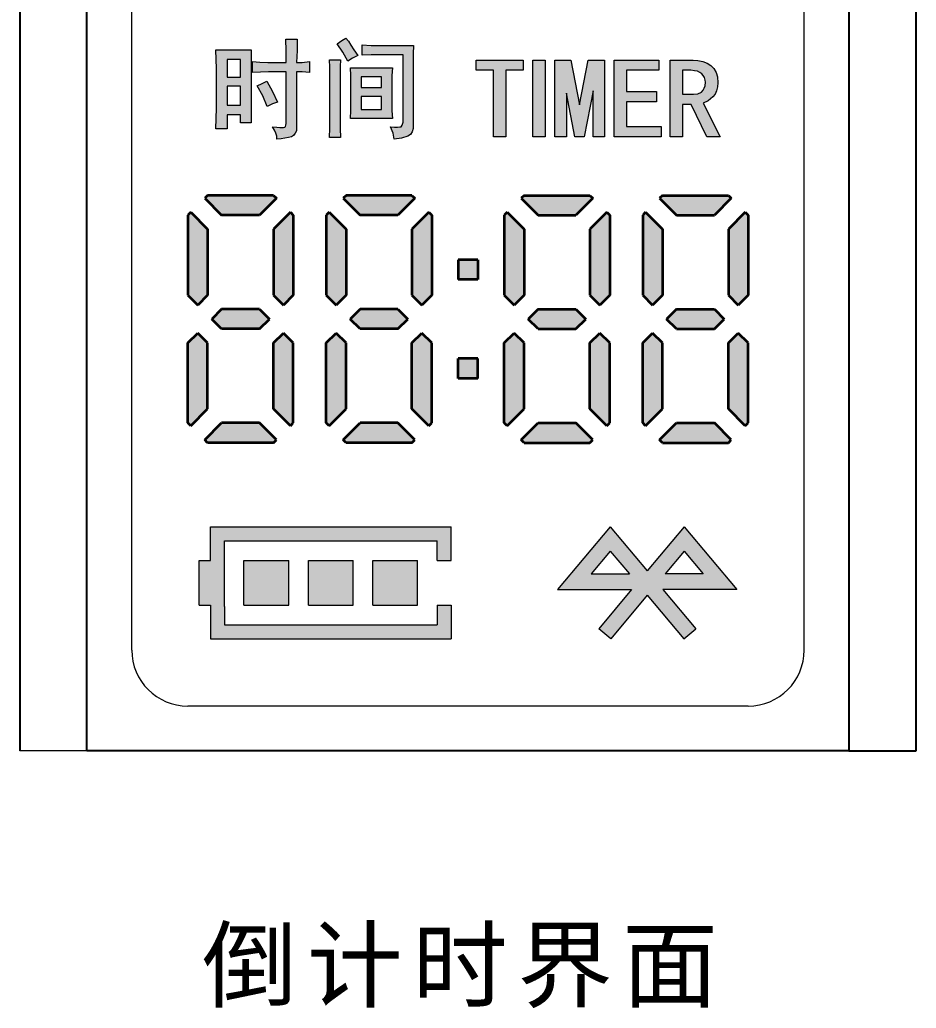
# Model space of a CAD drawing. Header units: millimetres. Extents: x -13 to 383, y -156 to 81.
# Drawn here: x 367.15 to 383.15, y 16.06 to 33.69 of the extents above; entities that cross this region are included whole.
import ezdxf

# ---------------------------------------------------------------- set-up
doc = ezdxf.new("R2010")
doc.units = ezdxf.units.MM
doc.header["$LTSCALE"] = 0.5
doc.linetypes.add('虚线', pattern=[2, 1, -1])
doc.layers.get('0').update_dxf_attribs({"lineweight": 18})
doc.layers.add('尺寸线层', color=3, linetype='Continuous', lineweight=18)
doc.layers.add('粗实线层', color=7, linetype='Continuous', lineweight=35)
doc.styles.add('标准', font='', dxfattribs={"width": 0.667})
doc.styles.get('标准').set_extended_font_data('宋体')

msp = doc.modelspace()

# ---------------------------------------------------------------- hatches: boundary and pattern name
at = {"linetype": 'Continuous', "ltscale": 0.5}
msp.add_hatch(color=8, dxfattribs=at).paths.add_polyline_path([(370.555, 24.049), (370.555, 24.507), (370.555, 24.648), (374.855, 24.648), (374.855, 24.049), (374.605, 24.049), (374.605, 24.398), (370.805, 24.398), (370.805, 23.225), (370.805, 22.9), (374.605, 22.9), (374.605, 23.249), (374.855, 23.249), (374.855, 22.65), (370.555, 22.65), (370.555, 23.249), (370.355, 23.249), (370.355, 24.049)], flags=0)
h = msp.add_hatch(color=8, dxfattribs=at)
h.paths.add_polyline_path([(377.693, 24.214), (377.693, 24.275), (377.693, 24.649), (378.353, 23.862), (379.014, 24.649), (379.014, 24.214), (378.674, 23.809), (379.014, 23.809), (379.014, 23.529), (378.633, 23.529), (379.014, 23.075), (379.014, 22.656), (379.006, 22.649), (378.353, 23.427), (377.701, 22.649), (377.693, 22.656), (377.693, 23.075), (378.074, 23.529), (377.693, 23.529), (377.693, 23.809), (378.033, 23.809)], flags=0)
h.paths.add_polyline_path([(379.353, 23.809), (379.335, 23.831), (379.014, 24.214), (379.014, 24.649), (379.953, 23.529), (379.014, 23.529), (379.014, 23.809)], flags=0)
h.paths.add_polyline_path([(376.753, 23.529), (376.898, 23.701), (377.693, 24.649), (377.693, 24.214), (377.354, 23.809), (377.693, 23.809), (377.693, 23.529)], flags=0)
h.paths.add_polyline_path([(377.486, 22.829), (377.498, 22.842), (377.693, 23.075), (377.693, 22.656)], flags=0)
h.paths.add_polyline_path([(379.014, 22.656), (379.014, 22.828), (379.014, 23.075), (379.22, 22.829)], flags=0)
h = msp.add_hatch(color=8, dxfattribs=at)
h.paths.add_polyline_path([(373.455, 23.249), (373.455, 23.758), (373.455, 24.049), (374.255, 24.049), (374.255, 23.249)], flags=0)
h.paths.add_polyline_path([(372.305, 23.249), (372.305, 23.606), (372.305, 24.049), (373.105, 24.049), (373.105, 23.249)], flags=0)
h.paths.add_polyline_path([(371.155, 23.249), (371.155, 23.584), (371.155, 24.049), (371.955, 24.049), (371.955, 23.249)], flags=0)
at = {"layer": '粗实线层', "linetype": 'Continuous'}
h = msp.add_hatch(color=8, dxfattribs=at)
h.paths.add_polyline_path([(371.909, 32.931), (371.909, 33.086), (371.909, 33.138), (371.902, 33.346), (372.102, 33.346), (372.102, 33.146), (372.094, 32.931), (372.194, 32.931), (372.325, 32.946), (372.325, 32.753), (372.194, 32.761), (372.094, 32.761), (372.094, 31.768), (372.094, 31.714), (372.071, 31.668), (372.04, 31.629), (372.002, 31.606), (371.948, 31.591), (371.886, 31.583), (371.817, 31.568), (371.74, 31.56), (371.74, 31.614), (371.725, 31.668), (371.701, 31.722), (371.663, 31.783), (371.74, 31.776), (371.794, 31.768), (371.84, 31.768), (371.863, 31.768), (371.886, 31.776), (371.894, 31.791), (371.902, 31.814), (371.909, 31.845), (371.909, 32.761), (371.594, 32.761), (371.309, 32.753), (371.309, 32.946), (371.44, 32.938), (371.578, 32.931), (371.74, 32.931)], flags=0)
h.paths.add_polyline_path([(371.494, 32.338), (371.469, 32.382), (371.393, 32.515), (371.478, 32.553), (371.563, 32.599), (371.663, 32.415), (371.755, 32.222), (371.663, 32.191), (371.571, 32.145)], flags=0)
h.paths.add_polyline_path([(371.093, 32.669), (371.093, 32.941), (371.093, 32.984), (370.958, 32.984), (370.958, 33.154), (371.286, 33.154), (371.286, 33.008), (371.286, 32.846), (371.286, 32.676), (371.286, 32.484), (371.286, 32.291), (371.286, 32.13), (371.286, 31.983), (371.286, 31.853), (371.093, 31.853), (371.093, 31.999), (370.958, 31.999), (370.958, 32.168), (371.093, 32.168), (371.093, 32.507), (370.958, 32.507), (370.958, 32.669)], flags=0)
h.paths.add_polyline_path([(370.662, 32.815), (370.658, 32.997), (370.654, 33.154), (370.958, 33.154), (370.958, 32.984), (370.854, 32.984), (370.854, 32.669), (370.958, 32.669), (370.958, 32.507), (370.854, 32.507), (370.854, 32.168), (370.958, 32.168), (370.958, 31.999), (370.854, 31.999), (370.854, 31.745), (370.654, 31.745), (370.662, 32.114), (370.662, 32.469)], flags=0)
h = msp.add_hatch(color=8, dxfattribs=at)
h.paths.add_polyline_path([(373.445, 32.676), (373.445, 32.706), (373.445, 32.838), (373.804, 32.838), (373.796, 32.7), (373.796, 32.576), (373.796, 32.184), (373.796, 32.068), (373.804, 31.93), (373.445, 31.93), (373.445, 32.091), (373.611, 32.091), (373.611, 32.322), (373.445, 32.322), (373.445, 32.484), (373.611, 32.484), (373.611, 32.676)], flags=0)
h.paths.add_polyline_path([(373.064, 32.576), (373.064, 32.7), (373.057, 32.838), (373.445, 32.838), (373.445, 32.676), (373.249, 32.676), (373.249, 32.484), (373.445, 32.484), (373.445, 32.322), (373.249, 32.322), (373.249, 32.091), (373.445, 32.091), (373.445, 31.93), (373.057, 31.93), (373.064, 32.076), (373.064, 32.191)], flags=0)
h.paths.add_polyline_path([(373.01, 32.954), (372.927, 33.1), (372.918, 33.115), (372.818, 33.262), (372.903, 33.323), (372.972, 33.362), (373.018, 33.308), (373.064, 33.239), (373.118, 33.154), (373.188, 33.054), (373.095, 33.008)], flags=0)
h.paths.add_polyline_path([(373.265, 33.061), (373.265, 33.142), (373.265, 33.246), (373.426, 33.231), (373.445, 33.231), (373.445, 33.069), (373.426, 33.069)], flags=0)
h.paths.add_polyline_path([(373.445, 33.069), (373.445, 33.135), (373.445, 33.231), (373.588, 33.231), (374.181, 33.231), (374.173, 33.085), (374.173, 32.931), (374.173, 31.829), (374.173, 31.752), (374.158, 31.691), (374.127, 31.645), (374.081, 31.614), (373.965, 31.583), (373.834, 31.56), (373.819, 31.668), (373.773, 31.783), (373.842, 31.776), (373.896, 31.776), (373.934, 31.783), (373.958, 31.783), (373.981, 31.814), (373.996, 31.868), (373.996, 33.069), (373.596, 33.069)], flags=0)
h.paths.add_polyline_path([(372.687, 31.922), (372.687, 32.686), (372.687, 32.7), (372.687, 32.846), (372.679, 32.977), (372.88, 32.977), (372.872, 32.861), (372.872, 32.746), (372.872, 31.914), (372.872, 31.752), (372.88, 31.591), (372.679, 31.591), (372.687, 31.76)], flags=0)
h = msp.add_hatch(color=8, dxfattribs=at)
h.paths.add_polyline_path([(379.384, 32.514), (379.391, 32.572), (379.392, 32.577), (379.384, 32.617), (379.376, 32.664), (379.352, 32.696), (379.329, 32.728), (379.289, 32.751), (379.25, 32.775), (379.194, 32.783), (379.171, 32.786), (379.171, 32.972), (379.258, 32.965), (379.344, 32.949), (379.423, 32.917), (379.487, 32.878), (379.542, 32.822), (379.582, 32.751), (379.605, 32.672), (379.613, 32.57), (379.605, 32.498), (379.589, 32.427), (379.566, 32.364), (379.526, 32.317), (379.439, 32.246), (379.352, 32.206), (379.653, 31.606), (379.416, 31.606), (379.171, 32.116), (379.171, 32.364), (379.179, 32.364), (379.258, 32.372), (379.321, 32.404), (379.352, 32.435), (379.368, 32.475)], flags=0)
h.paths.add_polyline_path([(378.76, 31.606), (378.76, 32.282), (378.76, 32.972), (379.171, 32.972), (379.171, 32.786), (379.131, 32.791), (378.981, 32.791), (378.981, 32.364), (379.171, 32.364), (379.171, 32.116), (379.139, 32.182), (378.981, 32.182), (378.981, 31.606)], flags=0)
h.paths.add_polyline_path([(377.764, 31.606), (377.764, 32.292), (377.764, 32.972), (378.562, 32.972), (378.562, 32.791), (377.985, 32.791), (377.985, 32.411), (378.515, 32.411), (378.515, 32.23), (377.985, 32.23), (377.985, 31.787), (378.602, 31.787), (378.602, 31.606)], flags=0)
h.paths.add_polyline_path([(377.385, 31.606), (377.385, 32.364), (377.385, 32.423), (377.374, 32.364), (377.227, 31.606), (377.061, 31.606), (376.914, 32.364), (376.911, 32.382), (376.914, 32.364), (376.911, 31.606), (376.706, 31.606), (376.706, 32.364), (376.706, 32.972), (376.99, 32.972), (377.107, 32.364), (377.144, 32.173), (377.181, 32.364), (377.298, 32.972), (377.59, 32.972), (377.59, 31.606)], flags=0)
h.paths.add_polyline_path([(376.311, 31.606), (376.311, 32.396), (376.311, 32.972), (376.532, 32.972), (376.532, 31.606)], flags=0)
h.paths.add_polyline_path([(375.608, 31.606), (375.608, 32.427), (375.608, 32.791), (375.3, 32.791), (375.3, 32.972), (376.137, 32.972), (376.137, 32.791), (375.829, 32.791), (375.829, 31.606)], flags=0)
h = msp.add_hatch(color=8, dxfattribs=at)
h.paths.add_polyline_path([(370.756, 30.207), (370.491, 30.472), (370.455, 30.508), (370.506, 30.56), (371.683, 30.56), (371.735, 30.508), (371.433, 30.207)], flags=0)
h.paths.add_polyline_path([(371.683, 28.78), (371.683, 29.749), (371.683, 29.957), (371.984, 30.259), (372.036, 30.207), (372.036, 28.78), (371.859, 28.604)], flags=0)
h.paths.add_polyline_path([(370.756, 28.178), (370.666, 28.267), (370.579, 28.354), (370.756, 28.531), (371.433, 28.531), (371.61, 28.354), (371.433, 28.178)], flags=0)
h.paths.add_polyline_path([(370.153, 28.78), (370.153, 29.352), (370.153, 30.207), (370.205, 30.259), (370.506, 29.957), (370.506, 28.78), (370.33, 28.604)], flags=0)
h.paths.add_polyline_path([(370.153, 26.501), (370.153, 27.516), (370.153, 27.928), (370.33, 28.105), (370.506, 27.928), (370.506, 26.751), (370.205, 26.449)], flags=0)
h.paths.add_polyline_path([(370.455, 26.2), (370.629, 26.374), (370.756, 26.501), (371.433, 26.501), (371.735, 26.2), (371.683, 26.148), (370.506, 26.148)], flags=0)
h.paths.add_polyline_path([(371.683, 26.751), (371.683, 27.012), (371.683, 27.928), (371.859, 28.105), (372.036, 27.928), (372.036, 26.501), (371.984, 26.449)], flags=0)
h = msp.add_hatch(color=8, dxfattribs=at)
h.paths.add_polyline_path([(373.227, 30.207), (372.961, 30.472), (372.925, 30.508), (372.977, 30.56), (374.153, 30.56), (374.205, 30.508), (373.904, 30.207)], flags=0)
h.paths.add_polyline_path([(374.153, 28.78), (374.153, 29.749), (374.153, 29.957), (374.455, 30.259), (374.506, 30.207), (374.506, 28.78), (374.33, 28.604)], flags=0)
h.paths.add_polyline_path([(373.227, 28.178), (373.137, 28.267), (373.05, 28.354), (373.227, 28.531), (373.904, 28.531), (374.08, 28.354), (373.904, 28.178)], flags=0)
h.paths.add_polyline_path([(372.624, 28.78), (372.624, 29.352), (372.624, 30.207), (372.676, 30.259), (372.977, 29.957), (372.977, 28.78), (372.801, 28.604)], flags=0)
h.paths.add_polyline_path([(372.624, 26.501), (372.624, 27.516), (372.624, 27.928), (372.801, 28.105), (372.977, 27.928), (372.977, 26.751), (372.676, 26.449)], flags=0)
h.paths.add_polyline_path([(372.925, 26.2), (373.099, 26.374), (373.227, 26.501), (373.904, 26.501), (374.205, 26.2), (374.153, 26.148), (372.977, 26.148)], flags=0)
h.paths.add_polyline_path([(374.153, 26.751), (374.153, 27.012), (374.153, 27.928), (374.33, 28.105), (374.506, 27.928), (374.506, 26.501), (374.455, 26.449)], flags=0)
h = msp.add_hatch(color=8, dxfattribs=at)
h.paths.add_polyline_path([(377.08, 30.207), (377.346, 30.472), (377.382, 30.508), (377.33, 30.56), (376.153, 30.56), (376.102, 30.508), (376.403, 30.207)], flags=0)
h.paths.add_polyline_path([(376.153, 28.78), (376.153, 29.749), (376.153, 29.957), (375.852, 30.259), (375.801, 30.207), (375.801, 28.78), (375.977, 28.604)], flags=0)
h.paths.add_polyline_path([(377.08, 28.178), (377.17, 28.267), (377.257, 28.354), (377.08, 28.531), (376.403, 28.531), (376.227, 28.354), (376.403, 28.178)], flags=0)
h.paths.add_polyline_path([(377.683, 28.78), (377.683, 29.352), (377.683, 30.207), (377.631, 30.259), (377.33, 29.957), (377.33, 28.78), (377.506, 28.604)], flags=0)
h.paths.add_polyline_path([(377.683, 26.501), (377.683, 27.516), (377.683, 27.928), (377.506, 28.105), (377.33, 27.928), (377.33, 26.751), (377.631, 26.449)], flags=0)
h.paths.add_polyline_path([(377.382, 26.2), (377.208, 26.374), (377.08, 26.501), (376.403, 26.501), (376.102, 26.2), (376.153, 26.148), (377.33, 26.148)], flags=0)
h.paths.add_polyline_path([(376.153, 26.751), (376.153, 27.012), (376.153, 27.928), (375.977, 28.105), (375.801, 27.928), (375.801, 26.501), (375.852, 26.449)], flags=0)
h = msp.add_hatch(color=8, dxfattribs=at)
h.paths.add_polyline_path([(379.551, 30.207), (379.816, 30.472), (379.852, 30.508), (379.801, 30.56), (378.624, 30.56), (378.572, 30.508), (378.874, 30.207)], flags=0)
h.paths.add_polyline_path([(378.624, 28.78), (378.624, 29.749), (378.624, 29.957), (378.323, 30.259), (378.271, 30.207), (378.271, 28.78), (378.448, 28.604)], flags=0)
h.paths.add_polyline_path([(379.551, 28.178), (379.64, 28.267), (379.727, 28.354), (379.551, 28.531), (378.874, 28.531), (378.697, 28.354), (378.874, 28.178)], flags=0)
h.paths.add_polyline_path([(380.153, 28.78), (380.153, 29.352), (380.153, 30.207), (380.102, 30.259), (379.801, 29.957), (379.801, 28.78), (379.977, 28.604)], flags=0)
h.paths.add_polyline_path([(380.153, 26.501), (380.153, 27.516), (380.153, 27.928), (379.977, 28.105), (379.801, 27.928), (379.801, 26.751), (380.102, 26.449)], flags=0)
h.paths.add_polyline_path([(379.852, 26.2), (379.678, 26.374), (379.551, 26.501), (378.874, 26.501), (378.572, 26.2), (378.624, 26.148), (379.801, 26.148)], flags=0)
h.paths.add_polyline_path([(378.624, 26.751), (378.624, 27.012), (378.624, 27.928), (378.448, 28.105), (378.271, 27.928), (378.271, 26.501), (378.323, 26.449)], flags=0)
for points in [[(374.977, 29.06), (374.977, 29.323), (374.977, 29.413), (375.33, 29.413), (375.33, 29.06)], [(374.977, 27.295), (374.977, 27.573), (374.977, 27.648), (375.33, 27.648), (375.33, 27.295)]]:
    msp.add_hatch(color=8, dxfattribs=at).paths.add_polyline_path(points, flags=0)

# ---------------------------------------------------------------- linework, layer by layer
at = {"color": 4, "linetype": 'Continuous', "lineweight": 25}
for p, q in [((367.153, 48.65), (367.153, 20.65)), ((368.353, 20.65), (368.353, 48.65)), ((381.953, 48.65), (381.953, 20.65)), ((383.153, 20.65), (383.153, 48.65)), ((381.953, 20.65), (368.353, 20.65)), ((381.953, 20.65), (383.153, 20.65))]:
    msp.add_line(p, q, dxfattribs=at)
at = {"ltscale": 0.5}
for p, q in [((367.153, 20.65), (367.153, 48.65)), ((368.353, 20.65), (368.353, 48.65)), ((381.953, 20.65), (381.953, 48.65)), ((383.153, 48.65), (383.153, 20.65)), ((383.153, 20.65), (367.153, 20.65))]:
    msp.add_line(p, q, dxfattribs=at)
at = {"color": 8, "ltscale": 0.5}
for p, q in [((369.153, 22.45), (369.153, 46.85)), ((381.153, 22.45), (381.153, 46.85)), ((380.153, 21.45), (370.153, 21.45))]:
    msp.add_line(p, q, dxfattribs=at)
at = {"color": 8, "linetype": 'Continuous', "ltscale": 0.5}
for p, q in [((370.555, 24.049), (370.555, 24.648)), ((374.855, 24.049), (374.855, 24.648)), ((377.693, 24.649), (376.753, 23.529)), ((377.693, 24.649), (378.353, 23.862)), ((379.014, 24.649), (378.353, 23.862)), ((379.014, 24.649), (379.953, 23.529)), ((370.805, 23.225), (370.805, 24.398)), ((370.805, 24.398), (374.605, 24.398)), ((374.605, 24.049), (374.605, 24.398)), ((377.693, 24.214), (377.354, 23.809)), ((377.693, 24.214), (378.033, 23.809)), ((379.014, 24.214), (378.674, 23.809)), ((379.014, 24.214), (379.353, 23.809)), ((370.355, 24.049), (370.555, 24.049)), ((371.155, 23.249), (371.155, 24.049)), ((371.155, 24.049), (371.955, 24.049)), ((371.955, 23.249), (371.955, 24.049)), ((372.305, 23.249), (372.305, 24.049)), ((372.305, 24.049), (373.105, 24.049)), ((373.105, 23.249), (373.105, 24.049)), ((373.455, 23.249), (373.455, 24.049)), ((373.455, 24.049), (374.255, 24.049)), ((374.255, 23.249), (374.255, 24.049)), ((374.605, 24.049), (374.855, 24.049)), ((377.354, 23.809), (378.033, 23.809)), ((379.353, 23.809), (378.674, 23.809)), ((376.753, 23.529), (378.074, 23.529)), ((378.074, 23.529), (377.486, 22.829)), ((378.633, 23.529), (379.22, 22.829)), ((379.953, 23.529), (378.633, 23.529)), ((378.353, 23.427), (377.701, 22.649)), ((378.353, 23.427), (379.006, 22.649)), ((370.355, 23.249), (370.555, 23.249)), ((370.555, 23.249), (370.555, 22.65)), ((370.805, 23.225), (370.805, 22.9)), ((371.155, 23.249), (371.955, 23.249)), ((372.305, 23.249), (373.105, 23.249)), ((373.455, 23.249), (374.255, 23.249)), ((374.605, 23.249), (374.855, 23.249)), ((374.605, 23.249), (374.605, 22.9)), ((374.855, 23.249), (374.855, 22.65)), ((370.805, 22.9), (374.605, 22.9)), ((377.701, 22.649), (377.486, 22.829)), ((379.006, 22.649), (379.22, 22.829))]:
    msp.add_line(p, q, dxfattribs=at)
at = {"color": 8}
for p, q in [((370.555, 24.648), (374.855, 24.648)), ((370.355, 23.249), (370.355, 24.049)), ((370.555, 22.65), (374.855, 22.65))]:
    msp.add_line(p, q, dxfattribs=at)
at = {"color": 8, "lineweight": 0}
for points in [[(371.309, 32.946), (371.44, 32.938), (371.578, 32.931), (371.74, 32.931), (371.909, 32.931), (371.909, 33.138), (371.902, 33.346), (372.102, 33.346), (372.102, 33.146), (372.094, 32.931), (372.194, 32.931), (372.325, 32.946), (372.325, 32.753), (372.194, 32.761), (372.094, 32.761), (372.094, 31.768), (372.094, 31.714), (372.071, 31.668), (372.04, 31.629), (372.002, 31.606), (371.948, 31.591), (371.886, 31.583), (371.817, 31.568), (371.74, 31.56), (371.74, 31.614), (371.725, 31.668), (371.701, 31.722), (371.663, 31.783), (371.74, 31.776), (371.794, 31.768), (371.84, 31.768), (371.863, 31.768), (371.886, 31.776), (371.894, 31.791), (371.902, 31.814), (371.909, 31.845), (371.909, 32.761), (371.594, 32.761), (371.309, 32.753), (371.309, 32.946)], [(372.818, 33.262), (372.903, 33.323), (372.972, 33.362), (373.018, 33.308), (373.064, 33.239), (373.118, 33.154), (373.188, 33.054), (373.095, 33.008), (373.01, 32.954), (372.918, 33.115), (372.818, 33.262)], [(370.654, 33.154), (371.286, 33.154), (371.286, 33.008), (371.286, 32.846), (371.286, 32.676), (371.286, 32.484), (371.286, 32.291), (371.286, 32.13), (371.286, 31.983), (371.286, 31.853), (371.093, 31.853), (371.093, 31.999), (370.854, 31.999), (370.854, 31.745), (370.654, 31.745), (370.662, 32.114), (370.662, 32.469), (370.662, 32.815), (370.654, 33.154)], [(373.265, 33.246), (373.426, 33.231), (373.588, 33.231), (374.181, 33.231), (374.173, 33.085), (374.173, 32.931), (374.173, 31.829), (374.173, 31.752), (374.158, 31.691), (374.127, 31.645), (374.081, 31.614), (373.965, 31.583), (373.834, 31.56), (373.819, 31.668), (373.773, 31.783), (373.842, 31.776), (373.896, 31.776), (373.934, 31.783), (373.958, 31.783), (373.981, 31.814), (373.996, 31.868), (373.996, 33.069), (373.596, 33.069), (373.426, 33.069), (373.265, 33.061), (373.265, 33.246)], [(370.854, 32.984), (370.854, 32.669), (371.093, 32.669), (371.093, 32.984), (370.854, 32.984)], [(372.872, 31.914), (372.872, 31.752), (372.88, 31.591), (372.679, 31.591), (372.687, 31.76), (372.687, 31.922), (372.687, 32.7), (372.687, 32.846), (372.679, 32.977), (372.88, 32.977), (372.872, 32.861), (372.872, 32.746), (372.872, 31.914)], [(373.057, 32.838), (373.804, 32.838), (373.796, 32.7), (373.796, 32.576), (373.796, 32.184), (373.796, 32.068), (373.804, 31.93), (373.057, 31.93), (373.064, 32.076), (373.064, 32.191), (373.064, 32.576), (373.064, 32.7), (373.057, 32.838)], [(376.137, 32.791), (375.829, 32.791), (375.829, 31.606), (375.608, 31.606), (375.608, 32.791), (375.3, 32.791), (375.3, 32.972), (376.137, 32.972), (376.137, 32.791)], [(379.653, 31.606), (379.416, 31.606), (379.139, 32.182), (378.981, 32.182), (378.981, 31.606), (378.76, 31.606), (378.76, 32.972), (379.171, 32.972), (379.258, 32.965), (379.344, 32.949), (379.423, 32.917), (379.487, 32.878), (379.542, 32.822), (379.582, 32.751), (379.605, 32.672), (379.613, 32.57), (379.605, 32.498), (379.589, 32.427), (379.566, 32.364), (379.526, 32.317), (379.439, 32.246), (379.352, 32.206), (379.653, 31.606)], [(373.249, 32.676), (373.249, 32.484), (373.611, 32.484), (373.611, 32.676), (373.249, 32.676)], [(379.392, 32.577), (379.384, 32.617), (379.376, 32.664), (379.352, 32.696), (379.329, 32.728), (379.289, 32.751), (379.25, 32.775), (379.194, 32.783), (379.131, 32.791), (378.981, 32.791), (378.981, 32.364), (379.179, 32.364), (379.258, 32.372), (379.321, 32.404), (379.352, 32.435), (379.368, 32.475), (379.384, 32.514), (379.392, 32.577)], [(370.854, 32.507), (370.854, 32.168), (371.093, 32.168), (371.093, 32.507), (370.854, 32.507)], [(371.393, 32.515), (371.478, 32.553), (371.563, 32.599), (371.663, 32.415), (371.755, 32.222), (371.663, 32.191), (371.571, 32.145), (371.494, 32.338), (371.393, 32.515)], [(373.249, 32.322), (373.249, 32.091), (373.611, 32.091), (373.611, 32.322), (373.249, 32.322)]]:
    msp.add_lwpolyline(points, dxfattribs=at)
for points in [[(376.311, 32.972), (376.532, 32.972), (376.532, 31.606), (376.311, 31.606)], [(377.385, 32.423), (377.227, 31.606), (377.061, 31.606), (376.911, 32.382), (376.911, 31.606), (376.706, 31.606), (376.706, 32.972), (376.99, 32.972), (377.144, 32.173), (377.298, 32.972), (377.59, 32.972), (377.59, 31.606), (377.385, 31.606)], [(377.764, 32.972), (378.562, 32.972), (378.562, 32.791), (377.985, 32.791), (377.985, 32.411), (378.515, 32.411), (378.515, 32.23), (377.985, 32.23), (377.985, 31.787), (378.602, 31.787), (378.602, 31.606), (377.764, 31.606)]]:
    msp.add_lwpolyline(points, close=True, dxfattribs=at)
at = {"color": 8, "linetype": 'Continuous', "ltscale": 0.5}
for centre, start, end in [((370.153, 22.45), 180, 270), ((380.153, 22.45), 270, 0)]:
    msp.add_arc(centre, 1, start, end, dxfattribs=at)
at = {"layer": '粗实线层', "color": 8, "linetype": 'Continuous'}
for p, q in [((370.506, 30.56), (370.455, 30.508)), ((370.455, 30.508), (370.756, 30.207)), ((371.683, 30.56), (370.506, 30.56)), ((371.735, 30.508), (371.433, 30.207)), ((371.683, 30.56), (371.735, 30.508)), ((372.977, 30.56), (372.925, 30.508)), ((372.925, 30.508), (373.227, 30.207)), ((374.153, 30.56), (372.977, 30.56)), ((374.205, 30.508), (373.904, 30.207)), ((374.153, 30.56), (374.205, 30.508)), ((376.153, 30.56), (376.102, 30.508)), ((376.102, 30.508), (376.403, 30.207)), ((376.153, 30.56), (377.33, 30.56)), ((377.382, 30.508), (377.08, 30.207)), ((377.33, 30.56), (377.382, 30.508)), ((378.624, 30.56), (378.572, 30.508)), ((378.572, 30.508), (378.874, 30.207)), ((378.624, 30.56), (379.801, 30.56)), ((379.852, 30.508), (379.551, 30.207)), ((379.801, 30.56), (379.852, 30.508)), ((370.205, 30.259), (370.153, 30.207)), ((370.153, 30.207), (370.153, 28.78)), ((370.205, 30.259), (370.506, 29.957)), ((371.433, 30.207), (370.756, 30.207)), ((371.984, 30.259), (371.683, 29.957)), ((371.984, 30.259), (372.036, 30.207)), ((372.036, 30.207), (372.036, 28.78)), ((372.676, 30.259), (372.624, 30.207)), ((372.624, 30.207), (372.624, 28.78)), ((372.676, 30.259), (372.977, 29.957)), ((373.904, 30.207), (373.227, 30.207)), ((374.455, 30.259), (374.153, 29.957)), ((374.455, 30.259), (374.506, 30.207)), ((374.506, 30.207), (374.506, 28.78)), ((375.852, 30.259), (375.801, 30.207)), ((375.801, 30.207), (375.801, 28.78)), ((375.852, 30.259), (376.153, 29.957)), ((376.403, 30.207), (377.08, 30.207)), ((377.631, 30.259), (377.33, 29.957)), ((377.631, 30.259), (377.683, 30.207)), ((377.683, 30.207), (377.683, 28.78)), ((378.323, 30.259), (378.271, 30.207)), ((378.271, 30.207), (378.271, 28.78)), ((378.323, 30.259), (378.624, 29.957)), ((378.874, 30.207), (379.551, 30.207)), ((380.102, 30.259), (379.801, 29.957)), ((380.102, 30.259), (380.153, 30.207)), ((380.153, 30.207), (380.153, 28.78)), ((370.506, 29.957), (370.506, 28.78)), ((371.683, 29.957), (371.683, 28.78)), ((372.977, 29.957), (372.977, 28.78)), ((374.153, 29.957), (374.153, 28.78)), ((376.153, 29.957), (376.153, 28.78)), ((377.33, 29.957), (377.33, 28.78)), ((378.624, 29.957), (378.624, 28.78)), ((379.801, 29.957), (379.801, 28.78)), ((374.977, 29.413), (374.977, 29.06)), ((375.33, 29.413), (374.977, 29.413)), ((375.33, 29.413), (375.33, 29.06)), ((375.33, 29.06), (374.977, 29.06)), ((370.153, 28.78), (370.33, 28.604)), ((370.506, 28.78), (370.33, 28.604)), ((371.683, 28.78), (371.859, 28.604)), ((372.036, 28.78), (371.859, 28.604)), ((372.624, 28.78), (372.801, 28.604)), ((372.977, 28.78), (372.801, 28.604)), ((374.153, 28.78), (374.33, 28.604)), ((374.506, 28.78), (374.33, 28.604)), ((375.801, 28.78), (375.977, 28.604)), ((376.153, 28.78), (375.977, 28.604)), ((377.33, 28.78), (377.506, 28.604)), ((377.683, 28.78), (377.506, 28.604)), ((378.271, 28.78), (378.448, 28.604)), ((378.624, 28.78), (378.448, 28.604)), ((379.801, 28.78), (379.977, 28.604)), ((380.153, 28.78), (379.977, 28.604)), ((370.756, 28.531), (370.579, 28.354)), ((371.433, 28.531), (370.756, 28.531)), ((371.433, 28.531), (371.61, 28.354)), ((373.227, 28.531), (373.05, 28.354)), ((373.904, 28.531), (373.227, 28.531)), ((373.904, 28.531), (374.08, 28.354)), ((376.403, 28.531), (376.227, 28.354)), ((376.403, 28.531), (377.08, 28.531)), ((377.08, 28.531), (377.257, 28.354)), ((378.874, 28.531), (378.697, 28.354)), ((378.874, 28.531), (379.551, 28.531)), ((379.551, 28.531), (379.727, 28.354)), ((370.756, 28.178), (370.579, 28.354)), ((371.433, 28.178), (371.61, 28.354)), ((373.227, 28.178), (373.05, 28.354)), ((373.904, 28.178), (374.08, 28.354)), ((376.403, 28.178), (376.227, 28.354)), ((377.08, 28.178), (377.257, 28.354)), ((378.874, 28.178), (378.697, 28.354)), ((379.551, 28.178), (379.727, 28.354)), ((370.153, 27.928), (370.33, 28.105)), ((370.506, 27.928), (370.33, 28.105)), ((371.433, 28.178), (370.756, 28.178)), ((371.683, 27.928), (371.859, 28.105)), ((372.036, 27.928), (371.859, 28.105)), ((372.624, 27.928), (372.801, 28.105)), ((372.977, 27.928), (372.801, 28.105)), ((373.904, 28.178), (373.227, 28.178)), ((374.153, 27.928), (374.33, 28.105)), ((374.506, 27.928), (374.33, 28.105)), ((375.801, 27.928), (375.977, 28.105)), ((376.153, 27.928), (375.977, 28.105)), ((376.403, 28.178), (377.08, 28.178)), ((377.33, 27.928), (377.506, 28.105)), ((377.683, 27.928), (377.506, 28.105)), ((378.271, 27.928), (378.448, 28.105)), ((378.624, 27.928), (378.448, 28.105)), ((378.874, 28.178), (379.551, 28.178)), ((379.801, 27.928), (379.977, 28.105)), ((380.153, 27.928), (379.977, 28.105)), ((370.153, 26.501), (370.153, 27.928)), ((370.506, 26.751), (370.506, 27.928)), ((371.683, 26.751), (371.683, 27.928)), ((372.036, 26.501), (372.036, 27.928)), ((372.624, 26.501), (372.624, 27.928)), ((372.977, 26.751), (372.977, 27.928)), ((374.153, 26.751), (374.153, 27.928)), ((374.506, 26.501), (374.506, 27.928)), ((375.801, 26.501), (375.801, 27.928)), ((376.153, 26.751), (376.153, 27.928)), ((377.33, 26.751), (377.33, 27.928)), ((377.683, 26.501), (377.683, 27.928)), ((378.271, 26.501), (378.271, 27.928)), ((378.624, 26.751), (378.624, 27.928)), ((379.801, 26.751), (379.801, 27.928)), ((380.153, 26.501), (380.153, 27.928)), ((375.33, 27.648), (374.977, 27.648)), ((374.977, 27.295), (374.977, 27.648)), ((375.33, 27.295), (375.33, 27.648)), ((375.33, 27.295), (374.977, 27.295)), ((370.205, 26.449), (370.506, 26.751)), ((371.984, 26.449), (371.683, 26.751)), ((372.676, 26.449), (372.977, 26.751)), ((374.455, 26.449), (374.153, 26.751)), ((375.852, 26.449), (376.153, 26.751)), ((377.631, 26.449), (377.33, 26.751)), ((378.323, 26.449), (378.624, 26.751)), ((380.102, 26.449), (379.801, 26.751)), ((370.205, 26.449), (370.153, 26.501)), ((370.455, 26.2), (370.756, 26.501)), ((371.433, 26.501), (370.756, 26.501)), ((371.735, 26.2), (371.433, 26.501)), ((371.984, 26.449), (372.036, 26.501)), ((372.676, 26.449), (372.624, 26.501)), ((372.925, 26.2), (373.227, 26.501)), ((373.904, 26.501), (373.227, 26.501)), ((374.205, 26.2), (373.904, 26.501)), ((374.455, 26.449), (374.506, 26.501)), ((375.852, 26.449), (375.801, 26.501)), ((376.102, 26.2), (376.403, 26.501)), ((376.403, 26.501), (377.08, 26.501)), ((377.382, 26.2), (377.08, 26.501)), ((377.631, 26.449), (377.683, 26.501)), ((378.323, 26.449), (378.271, 26.501)), ((378.572, 26.2), (378.874, 26.501)), ((378.874, 26.501), (379.551, 26.501)), ((379.852, 26.2), (379.551, 26.501)), ((380.102, 26.449), (380.153, 26.501)), ((370.506, 26.148), (370.455, 26.2)), ((371.683, 26.148), (370.506, 26.148)), ((371.683, 26.148), (371.735, 26.2)), ((372.977, 26.148), (372.925, 26.2)), ((374.153, 26.148), (372.977, 26.148)), ((374.153, 26.148), (374.205, 26.2)), ((376.153, 26.148), (376.102, 26.2)), ((376.153, 26.148), (377.33, 26.148)), ((377.33, 26.148), (377.382, 26.2)), ((378.624, 26.148), (378.572, 26.2)), ((378.624, 26.148), (379.801, 26.148)), ((379.801, 26.148), (379.852, 26.2))]:
    msp.add_line(p, q, dxfattribs=at)

# ---------------------------------------------------------------- texts
at = {"layer": '尺寸线层', "color": 0, "linetype": '虚线', "ltscale": 0.5, "insert": (370.405, 17.457), "char_height": 1.25, "width": 49.19831, "attachment_point": 1, "line_spacing_factor": 1.15057, "style": '标准'}
msp.add_mtext('\\T1.1;{\\fdengxian|b0|i0|c134|p2;\\W1;倒计时界面}', dxfattribs=at)

doc.saveas('drawing.dxf')
